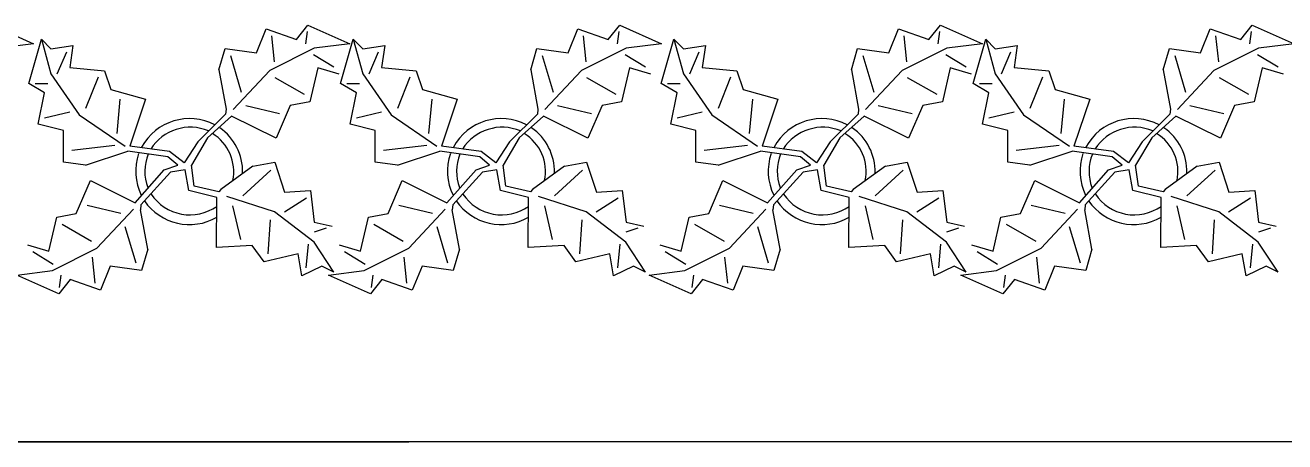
# Model space of a CAD drawing. Header units: inches. Extents: x 8624 to 20537, y 780 to 7738.
# Drawn here: x 9831.5 to 9972.9, y 7155.8 to 7202.6 of the extents above; entities that cross this region are included whole.
import ezdxf

# ---------------------------------------------------------------- set-up
doc = ezdxf.new("R2010")
doc.units = ezdxf.units.IN
doc.header["$MEASUREMENT"] = 0

msp = doc.modelspace()

# ---------------------------------------------------------------- linework, layer by layer
at = {"color": 114, "linetype": 'Continuous'}
for p, q in [((9827.69, 7202.63), (9832.4, 7200.54)), ((9857.4, 7199.51), (9858.49, 7202.22)), ((9858.49, 7202.22), (9861.9, 7201.02)), ((9861.9, 7201.02), (9863.19, 7202.63)), ((9863.09, 7201.93), (9862.9, 7200.53)), ((9863.19, 7202.63), (9867.9, 7200.54)), ((9892.4, 7199.51), (9893.49, 7202.22)), ((9893.49, 7202.22), (9896.9, 7201.02)), ((9896.9, 7201.02), (9898.19, 7202.63)), ((9898.09, 7201.93), (9897.9, 7200.53)), ((9898.19, 7202.63), (9902.9, 7200.54)), ((9928.4, 7199.51), (9929.49, 7202.22)), ((9929.49, 7202.22), (9932.9, 7201.02)), ((9932.9, 7201.02), (9934.19, 7202.63)), ((9934.09, 7201.93), (9933.9, 7200.53)), ((9934.19, 7202.63), (9938.9, 7200.54)), ((9963.4, 7199.51), (9964.49, 7202.22)), ((9964.49, 7202.22), (9967.9, 7201.02)), ((9967.9, 7201.02), (9969.19, 7202.63)), ((9969.09, 7201.93), (9968.9, 7200.53)), ((9969.19, 7202.63), (9973.9, 7200.54)), ((9832.4, 7200.54), (9828.4, 7200.03)), ((9831.86, 7196.09), (9833.28, 7201.04)), ((9833.28, 7201.04), (9834.34, 7197.15)), ((9833.28, 7201.04), (9834.34, 7199.98)), ((9834.34, 7199.98), (9836.81, 7200.34)), ((9836.81, 7200.34), (9836.46, 7197.86)), ((9859.09, 7201.42), (9859.4, 7198.52)), ((9867.9, 7200.54), (9863.9, 7200.03)), ((9866.86, 7196.09), (9868.28, 7201.04)), ((9868.28, 7201.04), (9869.34, 7197.15)), ((9868.28, 7201.04), (9869.34, 7199.98)), ((9869.34, 7199.98), (9871.81, 7200.34)), ((9871.81, 7200.34), (9871.46, 7197.86)), ((9894.09, 7201.42), (9894.4, 7198.52)), ((9902.9, 7200.54), (9898.9, 7200.03)), ((9902.86, 7196.09), (9904.28, 7201.04)), ((9904.28, 7201.04), (9905.34, 7197.15)), ((9904.28, 7201.04), (9905.34, 7199.98)), ((9905.34, 7199.98), (9907.81, 7200.34)), ((9907.81, 7200.34), (9907.46, 7197.86)), ((9930.09, 7201.42), (9930.4, 7198.52)), ((9938.9, 7200.54), (9934.9, 7200.03)), ((9937.86, 7196.09), (9939.28, 7201.04)), ((9939.28, 7201.04), (9940.34, 7197.15)), ((9939.28, 7201.04), (9940.34, 7199.98)), ((9940.34, 7199.98), (9942.81, 7200.34)), ((9942.81, 7200.34), (9942.46, 7197.86)), ((9965.09, 7201.42), (9965.4, 7198.52)), ((9973.9, 7200.54), (9969.9, 7200.03)), ((9835.05, 7197.15), (9836.11, 7199.63)), ((9853.2, 7197.6), (9853.9, 7200.01)), ((9853.9, 7200.01), (9857.4, 7199.51)), ((9854.5, 7199.21), (9855.71, 7195.11)), ((9863.9, 7200.03), (9858.9, 7197.52)), ((9863.8, 7199.33), (9866.1, 7197.93)), ((9870.05, 7197.15), (9871.11, 7199.63)), ((9888.2, 7197.6), (9888.9, 7200.01)), ((9888.9, 7200.01), (9892.4, 7199.51)), ((9889.5, 7199.21), (9890.71, 7195.11)), ((9898.9, 7200.03), (9893.9, 7197.52)), ((9898.8, 7199.33), (9901.1, 7197.93)), ((9906.05, 7197.15), (9907.11, 7199.63)), ((9924.2, 7197.6), (9924.9, 7200.01)), ((9924.9, 7200.01), (9928.4, 7199.51)), ((9925.5, 7199.21), (9926.71, 7195.11)), ((9934.9, 7200.03), (9929.9, 7197.52)), ((9934.8, 7199.33), (9937.1, 7197.93)), ((9941.05, 7197.15), (9942.11, 7199.63)), ((9959.2, 7197.6), (9959.9, 7200.01)), ((9959.9, 7200.01), (9963.4, 7199.51)), ((9960.5, 7199.21), (9961.71, 7195.11)), ((9969.9, 7200.03), (9964.9, 7197.52)), ((9969.8, 7199.33), (9972.1, 7197.93)), ((9836.46, 7197.86), (9840.35, 7197.51)), ((9840.35, 7197.51), (9841.06, 7195.39)), ((9853.2, 7197.6), (9854.01, 7193.21)), ((9858.9, 7197.52), (9854.79, 7193.17)), ((9864.3, 7197.83), (9863.41, 7194.03)), ((9866.7, 7197.13), (9864.3, 7197.83)), ((9871.46, 7197.86), (9875.35, 7197.51)), ((9875.35, 7197.51), (9876.06, 7195.39)), ((9888.2, 7197.6), (9889.01, 7193.21)), ((9893.9, 7197.52), (9889.79, 7193.17)), ((9899.3, 7197.83), (9898.41, 7194.03)), ((9901.7, 7197.13), (9899.3, 7197.83)), ((9907.46, 7197.86), (9911.35, 7197.51)), ((9911.35, 7197.51), (9912.06, 7195.39)), ((9924.2, 7197.6), (9925.01, 7193.21)), ((9929.9, 7197.52), (9925.79, 7193.17)), ((9935.3, 7197.83), (9934.41, 7194.03)), ((9937.7, 7197.13), (9935.3, 7197.83)), ((9942.46, 7197.86), (9946.35, 7197.51)), ((9946.35, 7197.51), (9947.06, 7195.39)), ((9959.2, 7197.6), (9960.01, 7193.21)), ((9964.9, 7197.52), (9960.79, 7193.17)), ((9970.3, 7197.83), (9969.41, 7194.03)), ((9972.7, 7197.13), (9970.3, 7197.83)), ((9833.63, 7195.03), (9831.86, 7196.09)), ((9832.57, 7196.09), (9833.99, 7196.09)), ((9834.34, 7197.15), (9837.52, 7192.56)), ((9839.64, 7196.8), (9838.23, 7193.26)), ((9862.81, 7194.83), (9859.51, 7196.72)), ((9868.63, 7195.03), (9866.86, 7196.09)), ((9867.57, 7196.09), (9868.99, 7196.09)), ((9869.34, 7197.15), (9872.52, 7192.56)), ((9874.64, 7196.8), (9873.23, 7193.26)), ((9897.81, 7194.83), (9894.51, 7196.72)), ((9904.63, 7195.03), (9902.86, 7196.09)), ((9903.57, 7196.09), (9904.99, 7196.09)), ((9905.34, 7197.15), (9908.52, 7192.56)), ((9910.64, 7196.8), (9909.23, 7193.26)), ((9933.81, 7194.83), (9930.51, 7196.72)), ((9939.63, 7195.03), (9937.86, 7196.09)), ((9938.57, 7196.09), (9939.99, 7196.09)), ((9940.34, 7197.15), (9943.52, 7192.56)), ((9945.64, 7196.8), (9944.23, 7193.26)), ((9968.81, 7194.83), (9965.51, 7196.72)), ((9832.92, 7191.5), (9833.63, 7195.03)), ((9841.06, 7195.39), (9844.95, 7194.33)), ((9867.92, 7191.5), (9868.63, 7195.03)), ((9876.06, 7195.39), (9879.95, 7194.33)), ((9903.92, 7191.5), (9904.63, 7195.03)), ((9912.06, 7195.39), (9915.95, 7194.33)), ((9938.92, 7191.5), (9939.63, 7195.03)), ((9947.06, 7195.39), (9950.95, 7194.33)), ((9841.76, 7190.44), (9842.12, 7194.33)), ((9844.95, 7194.33), (9843.18, 7189.02)), ((9856.21, 7193.61), (9860.01, 7192.72)), ((9861.21, 7193.62), (9859.62, 7189.92)), ((9863.41, 7194.03), (9861.21, 7193.62)), ((9876.76, 7190.44), (9877.12, 7194.33)), ((9879.95, 7194.33), (9878.18, 7189.02)), ((9891.21, 7193.61), (9895.01, 7192.72)), ((9896.21, 7193.62), (9894.62, 7189.92)), ((9898.41, 7194.03), (9896.21, 7193.62)), ((9912.76, 7190.44), (9913.12, 7194.33)), ((9915.95, 7194.33), (9914.18, 7189.02)), ((9927.21, 7193.61), (9931.01, 7192.72)), ((9932.21, 7193.62), (9930.62, 7189.92)), ((9934.41, 7194.03), (9932.21, 7193.62)), ((9947.76, 7190.44), (9948.12, 7194.33)), ((9950.95, 7194.33), (9949.18, 7189.02)), ((9962.21, 7193.61), (9966.01, 7192.72)), ((9967.21, 7193.62), (9965.62, 7189.92)), ((9969.41, 7194.03), (9967.21, 7193.62)), ((9833.63, 7192.2), (9836.46, 7192.91)), ((9837.52, 7192.56), (9842.67, 7189.04)), ((9853.95, 7192.64), (9850.83, 7189.52)), ((9851.91, 7189.97), (9854.62, 7192.41)), ((9854.01, 7193.21), (9853.95, 7192.64)), ((9859.62, 7189.92), (9854.62, 7192.41)), ((9868.63, 7192.2), (9871.46, 7192.91)), ((9872.52, 7192.56), (9877.67, 7189.04)), ((9888.95, 7192.64), (9885.83, 7189.52)), ((9886.91, 7189.97), (9889.62, 7192.41)), ((9889.01, 7193.21), (9888.95, 7192.64)), ((9894.62, 7189.92), (9889.62, 7192.41)), ((9904.63, 7192.2), (9907.46, 7192.91)), ((9908.52, 7192.56), (9913.67, 7189.04)), ((9924.95, 7192.64), (9921.83, 7189.52)), ((9922.91, 7189.97), (9925.62, 7192.41)), ((9925.01, 7193.21), (9924.95, 7192.64)), ((9930.62, 7189.92), (9925.62, 7192.41)), ((9939.63, 7192.2), (9942.46, 7192.91)), ((9943.52, 7192.56), (9948.67, 7189.04)), ((9959.95, 7192.64), (9956.83, 7189.52)), ((9957.91, 7189.97), (9960.62, 7192.41)), ((9960.01, 7193.21), (9959.95, 7192.64)), ((9965.62, 7189.92), (9960.62, 7192.41)), ((9835.75, 7190.79), (9832.92, 7191.5)), ((9835.75, 7187.25), (9835.75, 7190.79)), ((9870.75, 7190.79), (9867.92, 7191.5)), ((9870.75, 7187.25), (9870.75, 7190.79)), ((9906.75, 7190.79), (9903.92, 7191.5)), ((9906.75, 7187.25), (9906.75, 7190.79)), ((9941.75, 7190.79), (9938.92, 7191.5)), ((9941.75, 7187.25), (9941.75, 7190.79)), ((9841.53, 7189.1), (9836.69, 7188.53)), ((9847.64, 7188.45), (9843.18, 7189.02)), ((9850.83, 7189.52), (9849.3, 7187.17)), ((9851.91, 7189.97), (9850.11, 7186.91)), ((9876.53, 7189.1), (9871.69, 7188.53)), ((9882.64, 7188.45), (9878.18, 7189.02)), ((9885.83, 7189.52), (9884.3, 7187.17)), ((9886.91, 7189.97), (9885.11, 7186.91)), ((9912.53, 7189.1), (9907.69, 7188.53)), ((9918.64, 7188.45), (9914.18, 7189.02)), ((9921.83, 7189.52), (9920.3, 7187.17)), ((9922.91, 7189.97), (9921.11, 7186.91)), ((9947.53, 7189.1), (9942.69, 7188.53)), ((9953.64, 7188.45), (9949.18, 7189.02)), ((9956.83, 7189.52), (9955.3, 7187.17)), ((9957.91, 7189.97), (9956.11, 7186.91)), ((9838.23, 7186.9), (9842.99, 7188.48)), ((9847.47, 7187.83), (9842.99, 7188.48)), ((9848.59, 7186.91), (9847.47, 7187.83)), ((9849.3, 7187.17), (9847.64, 7188.45)), ((9873.23, 7186.9), (9877.99, 7188.48)), ((9882.47, 7187.83), (9877.99, 7188.48)), ((9883.59, 7186.91), (9882.47, 7187.83)), ((9884.3, 7187.17), (9882.64, 7188.45)), ((9909.23, 7186.9), (9913.99, 7188.48)), ((9918.47, 7187.83), (9913.99, 7188.48)), ((9919.59, 7186.91), (9918.47, 7187.83)), ((9920.3, 7187.17), (9918.64, 7188.45)), ((9944.23, 7186.9), (9948.99, 7188.48)), ((9953.47, 7187.83), (9948.99, 7188.48)), ((9954.59, 7186.91), (9953.47, 7187.83)), ((9955.3, 7187.17), (9953.64, 7188.45)), ((9838.23, 7186.9), (9835.75, 7187.25)), ((9843.79, 7182.68), (9847.06, 7186.39)), ((9847.06, 7186.39), (9848.59, 7186.91)), ((9849.4, 7186.39), (9847.77, 7186.13)), ((9849.81, 7184.04), (9849.4, 7186.39)), ((9850.42, 7184.56), (9850.11, 7186.91)), ((9857.01, 7186.8), (9853.41, 7184.15)), ((9859.02, 7186.34), (9855.87, 7183.46)), ((9857.01, 7186.8), (9859.47, 7187.23)), ((9859.47, 7187.23), (9860.57, 7183.87)), ((9873.23, 7186.9), (9870.75, 7187.25)), ((9878.79, 7182.68), (9882.06, 7186.39)), ((9882.06, 7186.39), (9883.59, 7186.91)), ((9884.4, 7186.39), (9882.77, 7186.13)), ((9884.81, 7184.04), (9884.4, 7186.39)), ((9885.42, 7184.56), (9885.11, 7186.91)), ((9892.01, 7186.8), (9888.41, 7184.15)), ((9894.02, 7186.34), (9890.87, 7183.46)), ((9892.01, 7186.8), (9894.47, 7187.23)), ((9894.47, 7187.23), (9895.57, 7183.87)), ((9909.23, 7186.9), (9906.75, 7187.25)), ((9914.79, 7182.68), (9918.06, 7186.39)), ((9918.06, 7186.39), (9919.59, 7186.91)), ((9920.4, 7186.39), (9918.77, 7186.13)), ((9920.81, 7184.04), (9920.4, 7186.39)), ((9921.42, 7184.56), (9921.11, 7186.91)), ((9928.01, 7186.8), (9924.41, 7184.15)), ((9930.02, 7186.34), (9926.87, 7183.46)), ((9928.01, 7186.8), (9930.47, 7187.23)), ((9930.47, 7187.23), (9931.57, 7183.87)), ((9944.23, 7186.9), (9941.75, 7187.25)), ((9949.79, 7182.68), (9953.06, 7186.39)), ((9953.06, 7186.39), (9954.59, 7186.91)), ((9955.4, 7186.39), (9953.77, 7186.13)), ((9955.81, 7184.04), (9955.4, 7186.39)), ((9956.42, 7184.56), (9956.11, 7186.91)), ((9963.01, 7186.8), (9959.41, 7184.15)), ((9965.02, 7186.34), (9961.87, 7183.46)), ((9963.01, 7186.8), (9965.47, 7187.23)), ((9965.47, 7187.23), (9966.57, 7183.87)), ((9837.19, 7181.46), (9838.78, 7185.16)), ((9838.78, 7185.16), (9843.79, 7182.68)), ((9847.77, 7186.13), (9844.45, 7182.44)), ((9872.19, 7181.46), (9873.78, 7185.16)), ((9873.78, 7185.16), (9878.79, 7182.68)), ((9882.77, 7186.13), (9879.45, 7182.44)), ((9908.19, 7181.46), (9909.78, 7185.16)), ((9909.78, 7185.16), (9914.79, 7182.68)), ((9918.77, 7186.13), (9915.45, 7182.44)), ((9943.19, 7181.46), (9944.78, 7185.16)), ((9944.78, 7185.16), (9949.79, 7182.68)), ((9953.77, 7186.13), (9950.45, 7182.44)), ((9852.96, 7183.26), (9849.81, 7184.04)), ((9850.42, 7184.56), (9850.42, 7184.56)), ((9853.19, 7183.92), (9850.42, 7184.56)), ((9853.41, 7184.15), (9853.19, 7183.92)), ((9859.43, 7181.64), (9854.08, 7183.37)), ((9860.57, 7183.87), (9863.48, 7184.07)), ((9863.48, 7184.07), (9863.9, 7180.49)), ((9887.96, 7183.26), (9884.81, 7184.04)), ((9885.42, 7184.56), (9885.42, 7184.56)), ((9888.19, 7183.92), (9885.42, 7184.56)), ((9888.41, 7184.15), (9888.19, 7183.92)), ((9894.43, 7181.64), (9889.08, 7183.37)), ((9895.57, 7183.87), (9898.48, 7184.07)), ((9898.48, 7184.07), (9898.9, 7180.49)), ((9923.96, 7183.26), (9920.81, 7184.04)), ((9921.42, 7184.56), (9921.42, 7184.56)), ((9924.19, 7183.92), (9921.42, 7184.56)), ((9924.41, 7184.15), (9924.19, 7183.92)), ((9930.43, 7181.64), (9925.08, 7183.37)), ((9931.57, 7183.87), (9934.48, 7184.07)), ((9934.48, 7184.07), (9934.9, 7180.49)), ((9958.96, 7183.26), (9955.81, 7184.04)), ((9956.42, 7184.56), (9956.42, 7184.56)), ((9959.19, 7183.92), (9956.42, 7184.56)), ((9959.41, 7184.15), (9959.19, 7183.92)), ((9965.43, 7181.64), (9960.08, 7183.37)), ((9966.57, 7183.87), (9969.48, 7184.07)), ((9969.48, 7184.07), (9969.9, 7180.49)), ((9842.19, 7181.47), (9838.39, 7182.36)), ((9839.5, 7177.57), (9843.6, 7181.96)), ((9844.45, 7182.44), (9844.39, 7181.88)), ((9852.92, 7177.67), (9852.96, 7183.26)), ((9854.74, 7182.35), (9855.61, 7178.54)), ((9863.02, 7183.18), (9860.55, 7181.63)), ((9877.19, 7181.47), (9873.39, 7182.36)), ((9874.5, 7177.57), (9878.6, 7181.96)), ((9879.45, 7182.44), (9879.39, 7181.88)), ((9887.92, 7177.67), (9887.96, 7183.26)), ((9889.74, 7182.35), (9890.61, 7178.54)), ((9898.02, 7183.18), (9895.55, 7181.63)), ((9913.19, 7181.47), (9909.39, 7182.36)), ((9910.5, 7177.57), (9914.6, 7181.96)), ((9915.45, 7182.44), (9915.39, 7181.88)), ((9923.92, 7177.67), (9923.96, 7183.26)), ((9925.74, 7182.35), (9926.61, 7178.54)), ((9934.02, 7183.18), (9931.55, 7181.63)), ((9948.19, 7181.47), (9944.39, 7182.36)), ((9945.5, 7177.57), (9949.6, 7181.96)), ((9950.45, 7182.44), (9950.39, 7181.88)), ((9958.92, 7177.67), (9958.96, 7183.26)), ((9960.74, 7182.35), (9961.61, 7178.54)), ((9969.02, 7183.18), (9966.55, 7181.63)), ((9834.1, 7177.25), (9834.99, 7181.06)), ((9834.99, 7181.06), (9837.19, 7181.46)), ((9845.2, 7177.48), (9844.39, 7181.88)), ((9858.73, 7176.95), (9858.98, 7180.75)), ((9863.88, 7178.25), (9859.43, 7181.64)), ((9863.9, 7180.49), (9865.9, 7180.03)), ((9869.1, 7177.25), (9869.99, 7181.06)), ((9869.99, 7181.06), (9872.19, 7181.46)), ((9880.2, 7177.48), (9879.39, 7181.88)), ((9893.73, 7176.95), (9893.98, 7180.75)), ((9898.88, 7178.25), (9894.43, 7181.64)), ((9898.9, 7180.49), (9900.9, 7180.03)), ((9905.1, 7177.25), (9905.99, 7181.06)), ((9905.99, 7181.06), (9908.19, 7181.46)), ((9916.2, 7177.48), (9915.39, 7181.88)), ((9929.73, 7176.95), (9929.98, 7180.75)), ((9934.88, 7178.25), (9930.43, 7181.64)), ((9934.9, 7180.49), (9936.9, 7180.03)), ((9940.1, 7177.25), (9940.99, 7181.06)), ((9940.99, 7181.06), (9943.19, 7181.46)), ((9951.2, 7177.48), (9950.39, 7181.88)), ((9964.73, 7176.95), (9964.98, 7180.75)), ((9969.88, 7178.25), (9965.43, 7181.64)), ((9969.9, 7180.49), (9971.9, 7180.03)), ((9835.59, 7180.26), (9838.9, 7178.36)), ((9843.9, 7175.88), (9842.69, 7179.97)), ((9865.23, 7179.81), (9863.89, 7179.37)), ((9870.59, 7180.26), (9873.9, 7178.36)), ((9878.9, 7175.88), (9877.69, 7179.97)), ((9900.23, 7179.81), (9898.89, 7179.37)), ((9906.59, 7180.26), (9909.9, 7178.36)), ((9914.9, 7175.88), (9913.69, 7179.97)), ((9936.23, 7179.81), (9934.89, 7179.37)), ((9941.59, 7180.26), (9944.9, 7178.36)), ((9949.9, 7175.88), (9948.69, 7179.97)), ((9971.23, 7179.81), (9969.89, 7179.37)), ((9831.7, 7177.95), (9834.1, 7177.25)), ((9856.94, 7177.86), (9852.92, 7177.67)), ((9858.27, 7176.06), (9856.94, 7177.86)), ((9863.21, 7178.03), (9862.96, 7175.35)), ((9866.09, 7174.88), (9863.88, 7178.25)), ((9866.7, 7177.95), (9869.1, 7177.25)), ((9891.94, 7177.86), (9887.92, 7177.67)), ((9893.27, 7176.06), (9891.94, 7177.86)), ((9898.21, 7178.03), (9897.96, 7175.35)), ((9901.09, 7174.88), (9898.88, 7178.25)), ((9902.7, 7177.95), (9905.1, 7177.25)), ((9927.94, 7177.86), (9923.92, 7177.67)), ((9929.27, 7176.06), (9927.94, 7177.86)), ((9934.21, 7178.03), (9933.96, 7175.35)), ((9937.09, 7174.88), (9934.88, 7178.25)), ((9937.7, 7177.95), (9940.1, 7177.25)), ((9962.94, 7177.86), (9958.92, 7177.67)), ((9964.27, 7176.06), (9962.94, 7177.86)), ((9969.21, 7178.03), (9968.96, 7175.35)), ((9972.09, 7174.88), (9969.88, 7178.25)), ((9834.6, 7175.75), (9832.3, 7177.15)), ((9834.5, 7175.05), (9839.5, 7177.57)), ((9839.31, 7173.66), (9839, 7176.56)), ((9845.2, 7177.48), (9844.5, 7175.08)), ((9862.08, 7176.93), (9858.27, 7176.06)), ((9862.51, 7174.46), (9862.08, 7176.93)), ((9869.6, 7175.75), (9867.3, 7177.15)), ((9869.5, 7175.05), (9874.5, 7177.57)), ((9874.31, 7173.66), (9874, 7176.56)), ((9880.2, 7177.48), (9879.5, 7175.08)), ((9897.08, 7176.93), (9893.27, 7176.06)), ((9897.51, 7174.46), (9897.08, 7176.93)), ((9905.6, 7175.75), (9903.3, 7177.15)), ((9905.5, 7175.05), (9910.5, 7177.57)), ((9910.31, 7173.66), (9910, 7176.56)), ((9916.2, 7177.48), (9915.5, 7175.08)), ((9933.08, 7176.93), (9929.27, 7176.06)), ((9933.51, 7174.46), (9933.08, 7176.93)), ((9940.6, 7175.75), (9938.3, 7177.15)), ((9940.5, 7175.05), (9945.5, 7177.57)), ((9945.31, 7173.66), (9945, 7176.56)), ((9951.2, 7177.48), (9950.5, 7175.08)), ((9968.08, 7176.93), (9964.27, 7176.06)), ((9968.51, 7174.46), (9968.08, 7176.93)), ((9830.5, 7174.54), (9834.5, 7175.05)), ((9841, 7175.57), (9839.91, 7172.87)), ((9844.5, 7175.08), (9841, 7175.57)), ((9864.75, 7175.56), (9862.51, 7174.46)), ((9866.09, 7174.88), (9864.75, 7175.56)), ((9865.5, 7174.54), (9869.5, 7175.05)), ((9876, 7175.57), (9874.91, 7172.87)), ((9879.5, 7175.08), (9876, 7175.57)), ((9899.75, 7175.56), (9897.51, 7174.46)), ((9901.09, 7174.88), (9899.75, 7175.56)), ((9901.5, 7174.54), (9905.5, 7175.05)), ((9912, 7175.57), (9910.91, 7172.87)), ((9915.5, 7175.08), (9912, 7175.57)), ((9935.75, 7175.56), (9933.51, 7174.46)), ((9937.09, 7174.88), (9935.75, 7175.56)), ((9936.5, 7174.54), (9940.5, 7175.05)), ((9947, 7175.57), (9945.91, 7172.87)), ((9950.5, 7175.08), (9947, 7175.57)), ((9970.75, 7175.56), (9968.51, 7174.46)), ((9972.09, 7174.88), (9970.75, 7175.56)), ((9835.21, 7172.46), (9830.5, 7174.54)), ((9836.5, 7174.06), (9835.21, 7172.46)), ((9835.31, 7173.16), (9835.5, 7174.56)), ((9839.91, 7172.87), (9836.5, 7174.06)), ((9870.21, 7172.46), (9865.5, 7174.54)), ((9871.5, 7174.06), (9870.21, 7172.46)), ((9870.31, 7173.16), (9870.5, 7174.56)), ((9874.91, 7172.87), (9871.5, 7174.06)), ((9906.21, 7172.46), (9901.5, 7174.54)), ((9907.5, 7174.06), (9906.21, 7172.46)), ((9906.31, 7173.16), (9906.5, 7174.56)), ((9910.91, 7172.87), (9907.5, 7174.06)), ((9941.21, 7172.46), (9936.5, 7174.54)), ((9942.5, 7174.06), (9941.21, 7172.46)), ((9941.31, 7173.16), (9941.5, 7174.56)), ((9945.91, 7172.87), (9942.5, 7174.06))]:
    msp.add_line(p, q, dxfattribs=at)
msp.add_line((10573.53, 7155.82), (9175.53, 7155.82))
at = {"color": 73}
msp.add_line((9175.53, 7155.82), (9874.53, 7155.82), dxfattribs=at)
at = {"color": 114, "linetype": 'Continuous'}
for centre, radius, start, end in [((9849.91, 7185.98), 6.15, 62.5812, 151.2714), ((9884.91, 7185.98), 6.15, 62.5812, 151.2714), ((9920.91, 7185.98), 6.15, 62.5812, 151.2714), ((9955.91, 7185.98), 6.15, 62.5812, 151.2714), ((9850, 7185.87), 5.29, 67.3711, 147.472), ((9849.86, 7186.19), 5, 348.1647, 58.6725), ((9849.86, 7186.19), 6, 358.6147, 55.1169), ((9885, 7185.87), 5.29, 67.3711, 147.472), ((9884.86, 7186.19), 5, 348.1647, 58.6725), ((9884.86, 7186.19), 6, 358.6147, 55.1169), ((9921, 7185.87), 5.29, 67.3711, 147.472), ((9920.86, 7186.19), 5, 348.1647, 58.6725), ((9920.86, 7186.19), 6, 358.6147, 55.1169), ((9956, 7185.87), 5.29, 67.3711, 147.472), ((9955.86, 7186.19), 5, 348.1647, 58.6725), ((9955.86, 7186.19), 6, 358.6147, 55.1169), ((9849.99, 7186.22), 6.13, 161.2017, 206.0918), ((9850.16, 7186.19), 5.28, 158.4094, 200.0301), ((9884.99, 7186.22), 6.13, 161.2017, 206.0918), ((9885.16, 7186.19), 5.28, 158.4094, 200.0301), ((9920.99, 7186.22), 6.13, 161.2017, 206.0918), ((9921.16, 7186.19), 5.28, 158.4094, 200.0301), ((9955.99, 7186.22), 6.13, 161.2017, 206.0918), ((9956.16, 7186.19), 5.28, 158.4094, 200.0301), ((9849.95, 7186.57), 5.25, 213.8219, 304.9414), ((9884.95, 7186.57), 5.25, 213.8219, 304.9414), ((9920.95, 7186.57), 5.25, 213.8219, 304.9414), ((9955.95, 7186.57), 5.25, 213.8219, 304.9414), ((9849.89, 7186.36), 6.13, 214.3757, 300.1028), ((9884.89, 7186.36), 6.13, 214.3757, 300.1028), ((9920.89, 7186.36), 6.13, 214.3757, 300.1028), ((9955.89, 7186.36), 6.13, 214.3757, 300.1028)]:
    msp.add_arc(centre, radius, start, end, dxfattribs=at)

doc.saveas('drawing.dxf')
